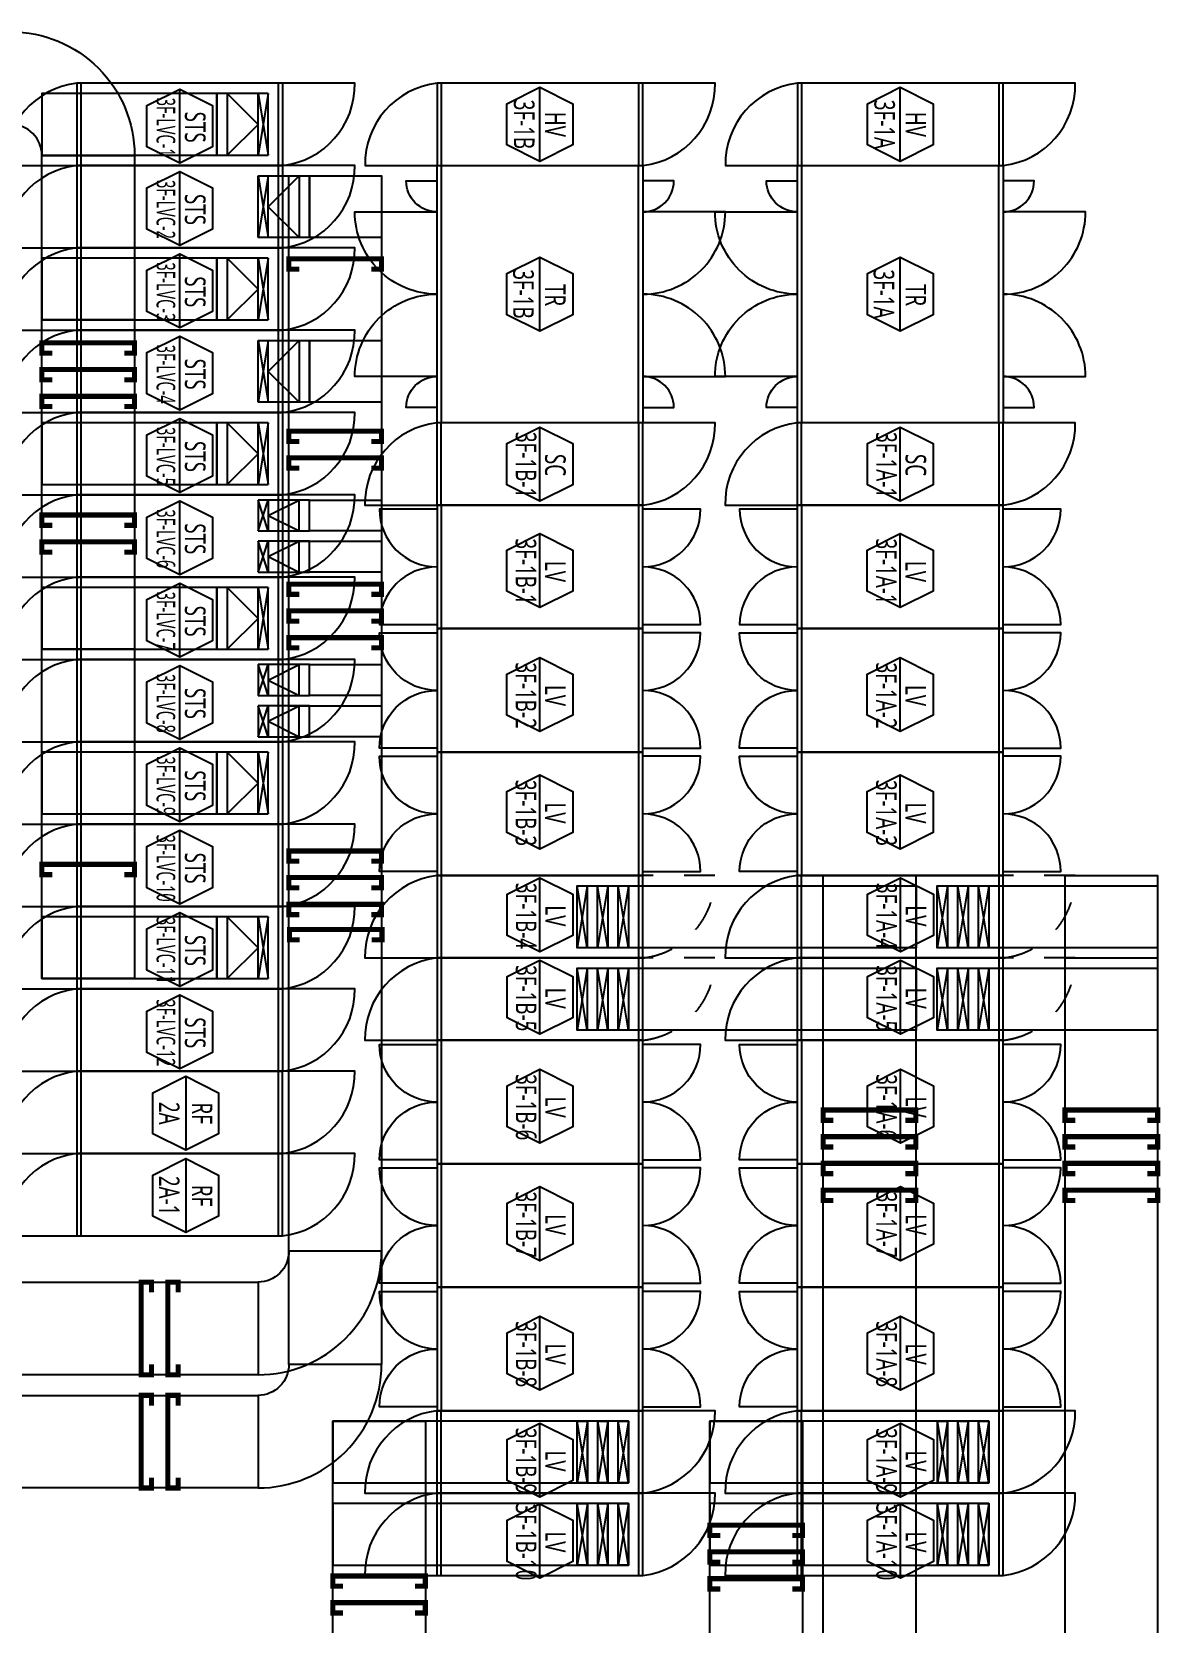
# Model space of a CAD drawing. Header units: millimetres. Extents: x -138191 to 245733, y -341087 to 835263.
# Drawn here: x 123016 to 133979, y 484241 to 499704 of the extents above; entities that cross this region are included whole.
import ezdxf
from ezdxf.enums import TextEntityAlignment as Align

# ---------------------------------------------------------------- set-up
doc = ezdxf.new("R2010")
doc.units = ezdxf.units.MM
doc.header["$LTSCALE"] = 300
doc.linetypes.add('D1', pattern=[3, 1, -1, 1])
for name, color, linetype in [('------00 Switch Gear', 3, 'Continuous'), ('------00 Switch Gear_Number', 1, 'Continuous'), ('-----26 Electrical Cable Tray_LV_STS1', 3, 'Continuous'), ('-----26 Electrical Cable Tray_LV_STS3', 151, 'Continuous'), ('-----26 Electrical Cable Tray_LV_STSPDU_A', 181, 'Continuous'), ('-----26 Electrical Cable Tray_LV_STSPDU_B', 41, 'Continuous'), ('-----26 Electrical Cable Tray_LV_UPS', 6, 'Continuous')]:
    doc.layers.add(name, color=color, linetype=linetype)
doc.styles.add('ELEC', font='malgun.ttf')

# ---------------------------------------------------------------- blocks, each defined once
blk = doc.blocks.new('A$495596483691')
at = {"color": 0}
for p, q in [((100, 600), (0, 600)), ((0, 600), (0, 0)), ((500, 600), (100, 600)), ((500, 0), (500, 600)), ((0, 0), (100, 0)), ((100, 0), (500, 0))]:
    blk.add_line(p, q, dxfattribs=at)
at = {"color": 8}
for p, q in [((400, 300), (100, 600)), ((100, 600), (100, 0)), ((400, 0), (400, 600)), ((400, 600), (500, 0)), ((500, 600), (400, 0)), ((400, 300), (100, 0))]:
    blk.add_line(p, q, dxfattribs=at)
blk = doc.blocks.new('A$550585017316')
at = {"color": 0}
for p, q in [((400, 300), (0, 300)), ((0, 300), (0, 0)), ((500, 300), (400, 300)), ((500, 0), (500, 300)), ((0, 0), (400, 0)), ((400, 0), (500, 0))]:
    blk.add_line(p, q, dxfattribs=at)
at = {"color": 8}
for p, q in [((100, 0), (0, 300)), ((0, 0), (100, 300)), ((100, 150), (400, 300)), ((100, 300), (100, 0)), ((400, 0), (400, 300)), ((100, 150), (400, 0))]:
    blk.add_line(p, q, dxfattribs=at)

msp = doc.modelspace()

# ---------------------------------------------------------------- linework, layer by layer
at = {"layer": '------00 Switch Gear'}
for p, q in [((123494, 498405, 0), (123494, 499205, 0)), ((125414, 498405, 0), (125414, 499205, 0)), ((126996, 498405), (126996, 499205)), ((128914, 498405), (128914, 499205)), ((130496, 498405), (130496, 499205)), ((132414, 498405), (132414, 499205)), ((123494, 497605, 0), (123494, 498405, 0)), ((125414, 497605, 0), (125414, 498405, 0)), ((126996, 495905), (126996, 498405)), ((128910, 495905), (128910, 498405)), ((130496, 495905), (130496, 498405)), ((132410, 495905), (132410, 498405)), ((123494, 496805, 0), (123494, 497605, 0)), ((125414, 496805, 0), (125414, 497605, 0)), ((123494, 496005, 0), (123494, 496805, 0)), ((125414, 496005, 0), (125414, 496805, 0)), ((123494, 495205, 0), (123494, 496005, 0)), ((125414, 495205, 0), (125414, 496005, 0)), ((126994, 495105), (126994, 495905)), ((128914, 495105), (128914, 495905)), ((130494, 495105), (130494, 495905)), ((132414, 495105), (132414, 495905)), ((123494, 494405, 0), (123494, 495205, 0)), ((125414, 494405, 0), (125414, 495205, 0)), ((126993, 495105), (126993, 493905)), ((128911, 495105), (128911, 493905)), ((130493, 495105), (130493, 493905)), ((132411, 495105), (132411, 493905)), ((123494, 493605, 0), (123494, 494405, 0)), ((125414, 493605, 0), (125414, 494405, 0)), ((126993, 493905), (126993, 492705)), ((128911, 493905), (128911, 492705)), ((130493, 493905), (130493, 492705)), ((132411, 493905), (132411, 492705)), ((123494, 492805, 0), (123494, 493605, 0)), ((125414, 492805, 0), (125414, 493605, 0)), ((123494, 492005, 0), (123494, 492805, 0)), ((125414, 492005, 0), (125414, 492805, 0)), ((126993, 492705), (126993, 491505)), ((128911, 492705), (128911, 491505)), ((130493, 492705), (130493, 491505)), ((132411, 492705), (132411, 491505)), ((123494, 491205, 0), (123494, 492005, 0)), ((125414, 491205, 0), (125414, 492005, 0)), ((126995, 490705), (126995, 491505)), ((128913, 490705), (128913, 491505)), ((130495, 490705), (130495, 491505)), ((132413, 490705), (132413, 491505)), ((123494, 490405, 0), (123494, 491205, 0)), ((125414, 490405, 0), (125414, 491205, 0)), ((126995, 489905), (126995, 490705)), ((128913, 489905), (128913, 490705)), ((130495, 489905), (130495, 490705)), ((132413, 489905), (132413, 490705)), ((123494, 489605, 0), (123494, 490405, 0)), ((125414, 489605, 0), (125414, 490405, 0)), ((126993, 489905), (126993, 488705)), ((128911, 489905), (128911, 488705)), ((130493, 489905), (130493, 488705)), ((132411, 489905), (132411, 488705)), ((123493, 489605, 0), (123493, 488805, 0)), ((125411, 489605, 0), (125411, 488805, 0)), ((123493, 488805, 0), (123493, 488005, 0)), ((125411, 488805, 0), (125411, 488005, 0)), ((126993, 488705), (126993, 487505)), ((128911, 488705), (128911, 487505)), ((130493, 488705), (130493, 487505)), ((132411, 488705), (132411, 487505)), ((126993, 487505), (126993, 486305)), ((128911, 487505), (128911, 486305)), ((130493, 487505), (130493, 486305)), ((132411, 487505), (132411, 486305)), ((126994, 485505), (126994, 486305)), ((128914, 485505), (128914, 486305)), ((130494, 485505), (130494, 486305)), ((132414, 485505), (132414, 486305)), ((126994, 484705), (126994, 485505)), ((128914, 484705), (128914, 485505)), ((130494, 484705), (130494, 485505)), ((132414, 484705), (132414, 485505))]:
    msp.add_line(p, q, dxfattribs=at)
at = {"layer": '------00 Switch Gear', "elevation": 0}
for points in [[(123452, 499205, 0.385743), (122752, 498405), (123452, 498405)], [(125454, 498405, 0.385743), (126154, 499205), (125454, 499205)], [(126954, 499205, 0.385743), (126254, 498405), (126954, 498405)], [(128954, 498405, 0.385743), (129654, 499205), (128954, 499205)], [(130454, 499205, 0.385743), (129754, 498405), (130454, 498405)], [(132454, 498405, 0.385743), (133154, 499205), (132454, 499205)], [(123452, 498405, 0.385743), (122752, 497605), (123452, 497605)], [(125454, 497605, 0.385743), (126154, 498405), (125454, 498405)], [(126954, 496055), (126654, 496055, -0.414214), (126954, 496355), (126154, 496355, -0.414214), (126954, 497155, -0.414214), (126154, 497955), (126954, 497955, -0.414214), (126654, 498255), (126954, 498255)], [(128954, 496055), (129254, 496055, 0.414214), (128954, 496355), (129754, 496355, 0.414214), (128954, 497155, 0.414214), (129754, 497955), (128954, 497955, 0.414214), (129254, 498255), (128954, 498255)], [(130454, 496055), (130154, 496055, -0.414214), (130454, 496355), (129654, 496355, -0.414214), (130454, 497155, -0.414214), (129654, 497955), (130454, 497955, -0.414214), (130154, 498255), (130454, 498255)], [(132454, 496055), (132754, 496055, 0.414214), (132454, 496355), (133254, 496355, 0.414214), (132454, 497155, 0.414214), (133254, 497955), (132454, 497955, 0.414214), (132754, 498255), (132454, 498255)], [(125454, 496805, 0.385743), (126154, 497605), (125454, 497605)], [(123452, 496805, 0.385743), (122752, 496005), (123452, 496005)], [(125454, 496005, 0.385743), (126154, 496805), (125454, 496805)], [(123452, 496005, 0.385743), (122752, 495205), (123452, 495205)], [(125454, 495205, 0.385743), (126154, 496005), (125454, 496005)], [(126952, 495905, 0.385743), (126252, 495105), (126952, 495105)], [(128954, 495105, 0.385743), (129654, 495905), (128954, 495905)], [(130452, 495905, 0.385743), (129752, 495105), (130452, 495105)], [(132454, 495105, 0.385743), (133154, 495905), (132454, 495905)], [(123452, 495205, 0.385743), (122752, 494405), (123452, 494405)], [(125454, 494405, 0.385743), (126154, 495205), (125454, 495205)], [(126953, 495065), (126393, 495065), (126393, 495065, 0.414214), (126953, 494505, 0.414214), (126393, 493945), (126953, 493945)], [(128953, 493945), (129513, 493945, 0.414214), (128953, 494505, 0.414214), (129513, 495065), (128953, 495065)], [(130453, 495065), (129893, 495065), (129893, 495065, 0.414214), (130453, 494505, 0.414214), (129893, 493945), (130453, 493945)], [(132453, 493945), (133013, 493945, 0.414214), (132453, 494505, 0.414214), (133013, 495065), (132453, 495065)], [(123452, 494405, 0.385743), (122752, 493605), (123452, 493605)], [(125454, 493605, 0.385743), (126154, 494405), (125454, 494405)], [(126953, 492745), (126393, 492745, -0.414214), (126953, 493305, -0.414214), (126393, 493865), (126393, 493865), (126953, 493865)], [(128953, 492745), (129513, 492745, 0.414214), (128953, 493305, 0.414214), (129513, 493865), (128953, 493865)], [(130453, 492745), (129893, 492745, -0.414214), (130453, 493305, -0.414214), (129893, 493865), (129893, 493865), (130453, 493865)], [(132453, 492745), (133013, 492745, 0.414214), (132453, 493305, 0.414214), (133013, 493865), (132453, 493865)], [(123452, 493605, 0.385743), (122752, 492805), (123452, 492805)], [(125454, 492805, 0.385743), (126154, 493605), (125454, 493605)], [(123452, 492805, 0.385743), (122752, 492005), (123452, 492005)], [(125454, 492005, 0.385743), (126154, 492805), (125454, 492805)], [(126953, 491545), (126393, 491545, -0.414214), (126953, 492105, -0.414214), (126393, 492665), (126393, 492665), (126953, 492665)], [(128953, 491545), (129513, 491545, 0.414214), (128953, 492105, 0.414214), (129513, 492665), (128953, 492665)], [(130453, 491545), (129893, 491545, -0.414214), (130453, 492105, -0.414214), (129893, 492665), (129893, 492665), (130453, 492665)], [(132453, 491545), (133013, 491545, 0.414214), (132453, 492105, 0.414214), (133013, 492665), (132453, 492665)], [(123452, 492005, 0.385743), (122752, 491205), (123452, 491205)], [(125454, 491205, 0.385743), (126154, 492005), (125454, 492005)], [(126953, 491505, 0.385743), (126253, 490705), (126953, 490705)], [(130453, 491505, 0.385743), (129753, 490705), (130453, 490705)], [(123452, 491205, 0.385743), (122752, 490405), (123452, 490405)], [(125454, 490405, 0.385743), (126154, 491205), (125454, 491205)], [(126953, 490705, 0.385743), (126253, 489905), (126953, 489905)], [(130453, 490705, 0.385743), (129753, 489905), (130453, 489905)], [(123452, 490405, 0.385743), (122752, 489605), (123452, 489605)], [(125454, 489605, 0.385743), (126154, 490405), (125454, 490405)], [(126953, 488745), (126393, 488745, -0.414214), (126953, 489305, -0.414214), (126393, 489865), (126393, 489865), (126953, 489865)], [(128953, 488745), (129513, 488745, 0.414214), (128953, 489305, 0.414214), (129513, 489865), (128953, 489865)], [(130453, 488745), (129893, 488745, -0.414214), (130453, 489305, -0.414214), (129893, 489865), (129893, 489865), (130453, 489865)], [(132453, 488745), (133013, 488745, 0.414214), (132453, 489305, 0.414214), (133013, 489865), (132453, 489865)], [(123453, 489605, 0.385743), (122753, 488805), (123453, 488805)], [(125453, 488805, 0.385743), (126153, 489605), (125453, 489605)], [(123453, 488805, 0.385743), (122753, 488005), (123453, 488005)], [(125453, 488005, 0.385743), (126153, 488805), (125453, 488805)], [(126953, 487545), (126393, 487545, -0.414214), (126953, 488105, -0.414214), (126393, 488665), (126393, 488665), (126953, 488665)], [(128953, 487545), (129513, 487545, 0.414214), (128953, 488105, 0.414214), (129513, 488665), (128953, 488665)], [(130453, 487545), (129893, 487545, -0.414214), (130453, 488105, -0.414214), (129893, 488665), (129893, 488665), (130453, 488665)], [(132453, 487545), (133013, 487545, 0.414214), (132453, 488105, 0.414214), (133013, 488665), (132453, 488665)], [(126953, 486345), (126393, 486345, -0.414214), (126953, 486905, -0.414214), (126393, 487465), (126393, 487465), (126953, 487465)], [(128953, 486345), (129513, 486345, 0.414214), (128953, 486905, 0.414214), (129513, 487465), (128953, 487465)], [(130453, 486345), (129893, 486345, -0.414214), (130453, 486905, -0.414214), (129893, 487465), (129893, 487465), (130453, 487465)], [(132453, 486345), (133013, 486345, 0.414214), (132453, 486905, 0.414214), (133013, 487465), (132453, 487465)], [(126952, 486305, 0.385743), (126252, 485505), (126952, 485505)], [(128954, 485505, 0.385743), (129654, 486305), (128954, 486305)], [(130452, 486305, 0.385743), (129752, 485505), (130452, 485505)], [(132454, 485505, 0.385743), (133154, 486305), (132454, 486305)], [(126952, 485505, 0.385743), (126252, 484705), (126952, 484705)], [(128954, 484705, 0.385743), (129654, 485505), (128954, 485505)], [(130452, 485505, 0.385743), (129752, 484705), (130452, 484705)], [(132454, 484705, 0.385743), (133154, 485505), (132454, 485505)]]:
    msp.add_lwpolyline(points, format="xyb", dxfattribs=at)
for points in [[(125454, 498405), (125454, 499205), (123452, 499205), (123452, 498405)], [(128954, 498405), (128954, 499205), (126954, 499205), (126954, 498405)], [(125454, 497605), (125454, 498405), (123452, 498405), (123452, 497605)], [(126954, 495905), (126954, 498405), (128954, 498405), (128954, 495905)], [(125454, 496805), (125454, 497605), (123452, 497605), (123452, 496805)], [(125454, 496005), (125454, 496805), (123452, 496805), (123452, 496005)], [(125454, 495205), (125454, 496005), (123452, 496005), (123452, 495205)], [(128954, 495105), (128954, 495905), (126952, 495905), (126952, 495105)], [(125454, 494405), (125454, 495205), (123452, 495205), (123452, 494405)], [(126953, 495105), (126953, 493905), (128953, 493905), (128953, 495105)], [(125454, 493605), (125454, 494405), (123452, 494405), (123452, 493605)], [(126953, 493905), (126953, 492705), (128953, 492705), (128953, 493905)], [(125454, 492805), (125454, 493605), (123452, 493605), (123452, 492805)], [(125454, 492005), (125454, 492805), (123452, 492805), (123452, 492005)], [(126953, 492705), (126953, 491505), (128953, 491505), (128953, 492705)], [(125454, 491205), (125454, 492005), (123452, 492005), (123452, 491205)], [(128953, 490705), (128953, 491505), (126953, 491505), (126953, 490705)], [(125454, 490405), (125454, 491205), (123452, 491205), (123452, 490405)], [(128953, 489905), (128953, 490705), (126953, 490705), (126953, 489905)], [(125454, 489605), (125454, 490405), (123452, 490405), (123452, 489605)], [(126953, 489905), (126953, 488705), (128953, 488705), (128953, 489905)], [(123453, 489605), (123453, 488805), (125453, 488805), (125453, 489605)], [(123453, 488805), (123453, 488005), (125453, 488005), (125453, 488805)], [(126953, 488705), (126953, 487505), (128953, 487505), (128953, 488705)], [(126953, 487505), (126953, 486305), (128953, 486305), (128953, 487505)], [(128954, 485505), (128954, 486305), (126952, 486305), (126952, 485505)], [(128954, 484705), (128954, 485505), (126952, 485505), (126952, 484705)]]:
    msp.add_lwpolyline(points, close=True, dxfattribs=at)
at = {"layer": '------00 Switch Gear'}
for points in [[(132454, 498405), (132454, 499205), (130454, 499205), (130454, 498405)], [(130454, 495905), (130454, 498405), (132454, 498405), (132454, 495905)], [(132454, 495105), (132454, 495905), (130452, 495905), (130452, 495105)], [(130453, 495105), (130453, 493905), (132453, 493905), (132453, 495105)], [(130453, 493905), (130453, 492705), (132453, 492705), (132453, 493905)], [(130453, 492705), (130453, 491505), (132453, 491505), (132453, 492705)], [(132453, 490705), (132453, 491505), (130453, 491505), (130453, 490705)], [(132453, 489905), (132453, 490705), (130453, 490705), (130453, 489905)], [(130453, 489905), (130453, 488705), (132453, 488705), (132453, 489905)], [(130453, 488705), (130453, 487505), (132453, 487505), (132453, 488705)], [(130453, 487505), (130453, 486305), (132453, 486305), (132453, 487505)], [(132454, 485505), (132454, 486305), (130452, 486305), (130452, 485505)], [(132454, 484705), (132454, 485505), (130452, 485505), (130452, 484705)]]:
    msp.add_lwpolyline(points, close=True, dxfattribs=at)
at = {"layer": '------00 Switch Gear', "elevation": 0}
msp.add_lwpolyline([(122752, 496805), (123452, 496805)], dxfattribs=at)
at = {"layer": '------00 Switch Gear', "linetype": 'D1', "elevation": 0}
for points in [[(128953, 490705, 0.385743), (129653, 491505), (128953, 491505)], [(132453, 490705, 0.385743), (133153, 491505), (132453, 491505)], [(128953, 489905, 0.385743), (129653, 490705), (128953, 490705)], [(132453, 489905, 0.385743), (133153, 490705), (132453, 490705)]]:
    msp.add_lwpolyline(points, format="xyb", dxfattribs=at)
at = {"layer": '------00 Switch Gear'}
msp.add_arc((123543, 496819, 0), 791, 96.6265, 181.0016, dxfattribs=at)
at = {"layer": '------00 Switch Gear_Number', "elevation": 0}
for points in [[(124453, 498427), (124453, 499147), (124773, 498987), (124773, 498586), (124453, 498427), (124133, 498586), (124133, 498987), (124453, 499147)], [(127952, 498445), (127952, 499165), (128272, 499005), (128272, 498605), (127952, 498445), (127632, 498605), (127632, 499005), (127952, 499165)], [(131454, 498445), (131454, 499165), (131774, 499005), (131774, 498605), (131454, 498445), (131134, 498605), (131134, 499005), (131454, 499165)], [(124453, 497627), (124453, 498347), (124773, 498187), (124773, 497786), (124453, 497627), (124133, 497786), (124133, 498187), (124453, 498347)], [(124453, 496827), (124453, 497547), (124773, 497387), (124773, 496986), (124453, 496827), (124133, 496986), (124133, 497387), (124453, 497547)], [(127952, 496795), (127952, 497515), (128272, 497355), (128272, 496955), (127952, 496795), (127632, 496955), (127632, 497355), (127952, 497515)], [(131454, 496795), (131454, 497515), (131774, 497355), (131774, 496955), (131454, 496795), (131134, 496955), (131134, 497355), (131454, 497515)], [(124453, 496027), (124453, 496747), (124773, 496587), (124773, 496186), (124453, 496027), (124133, 496186), (124133, 496587), (124453, 496747)], [(124453, 495227), (124453, 495947), (124773, 495787), (124773, 495386), (124453, 495227), (124133, 495386), (124133, 495787), (124453, 495947)], [(127952, 495144), (127952, 495864), (128272, 495704), (128272, 495304), (127952, 495144), (127632, 495304), (127632, 495704), (127952, 495864)], [(131454, 495144), (131454, 495864), (131774, 495704), (131774, 495304), (131454, 495144), (131134, 495304), (131134, 495704), (131454, 495864)], [(124453, 494427), (124453, 495147), (124773, 494987), (124773, 494586), (124453, 494427), (124133, 494586), (124133, 494987), (124453, 495147)], [(127951, 494109), (127951, 494829), (128271, 494669), (128271, 494268), (127951, 494109), (127631, 494268), (127631, 494669), (127951, 494829)], [(131453, 494109), (131453, 494829), (131773, 494669), (131773, 494268), (131453, 494109), (131133, 494268), (131133, 494669), (131453, 494829)], [(124453, 493627), (124453, 494347), (124773, 494187), (124773, 493786), (124453, 493627), (124133, 493786), (124133, 494187), (124453, 494347)], [(127951, 492904), (127951, 493624), (128271, 493464), (128271, 493064), (127951, 492904), (127631, 493064), (127631, 493464), (127951, 493624)], [(131453, 492904), (131453, 493624), (131773, 493464), (131773, 493064), (131453, 492904), (131133, 493064), (131133, 493464), (131453, 493624)], [(124453, 492827), (124453, 493547), (124773, 493387), (124773, 492986), (124453, 492827), (124133, 492986), (124133, 493387), (124453, 493547)], [(124453, 492027), (124453, 492747), (124773, 492587), (124773, 492186), (124453, 492027), (124133, 492186), (124133, 492587), (124453, 492747)], [(127951, 491763), (127951, 492483), (128271, 492324), (128271, 491923), (127951, 491763), (127631, 491923), (127631, 492324), (127951, 492483)], [(131453, 491763), (131453, 492483), (131773, 492324), (131773, 491923), (131453, 491763), (131133, 491923), (131133, 492324), (131453, 492483)], [(124453, 491227), (124453, 491947), (124773, 491787), (124773, 491386), (124453, 491227), (124133, 491386), (124133, 491787), (124453, 491947)], [(127953, 490763), (127953, 491483), (128273, 491324), (128273, 490923), (127953, 490763), (127633, 490923), (127633, 491324), (127953, 491483)], [(131455, 490763), (131455, 491483), (131775, 491324), (131775, 490923), (131455, 490763), (131135, 490923), (131135, 491324), (131455, 491483)], [(124453, 490427), (124453, 491147), (124773, 490987), (124773, 490586), (124453, 490427), (124133, 490586), (124133, 490987), (124453, 491147)], [(127953, 489963), (127953, 490683), (128273, 490524), (128273, 490123), (127953, 489963), (127633, 490123), (127633, 490524), (127953, 490683)], [(131455, 489963), (131455, 490683), (131775, 490524), (131775, 490123), (131455, 489963), (131135, 490123), (131135, 490524), (131455, 490683)], [(124453, 489627), (124453, 490347), (124773, 490187), (124773, 489786), (124453, 489627), (124133, 489786), (124133, 490187), (124453, 490347)], [(127953, 488904), (127953, 489624), (128273, 489464), (128273, 489064), (127953, 488904), (127633, 489064), (127633, 489464), (127953, 489624)], [(131455, 488904), (131455, 489624), (131775, 489464), (131775, 489064), (131455, 488904), (131135, 489064), (131135, 489464), (131455, 489624)], [(127953, 487763), (127953, 488483), (128273, 488324), (128273, 487923), (127953, 487763), (127633, 487923), (127633, 488324), (127953, 488483)], [(131455, 487763), (131455, 488483), (131775, 488324), (131775, 487923), (131455, 487763), (131135, 487923), (131135, 488324), (131455, 488483)], [(127953, 486504), (127953, 487224), (128273, 487064), (128273, 486664), (127953, 486504), (127633, 486664), (127633, 487064), (127953, 487224)], [(131455, 486504), (131455, 487224), (131775, 487064), (131775, 486664), (131455, 486504), (131135, 486664), (131135, 487064), (131455, 487224)], [(127953, 485466), (127953, 486186), (128273, 486027), (128273, 485626), (127953, 485466), (127633, 485626), (127633, 486027), (127953, 486186)], [(131455, 485466), (131455, 486186), (131775, 486027), (131775, 485626), (131455, 485466), (131135, 485626), (131135, 486027), (131455, 486186)], [(127953, 484680), (127953, 485400), (128273, 485241), (128273, 484840), (127953, 484680), (127633, 484840), (127633, 485241), (127953, 485400)], [(131455, 484680), (131455, 485400), (131775, 485241), (131775, 484840), (131455, 484680), (131135, 484840), (131135, 485241), (131455, 485400)]]:
    msp.add_lwpolyline(points, dxfattribs=at)
at = {"layer": '------00 Switch Gear_Number', "color": 1, "elevation": 0}
for points in [[(124511, 489556), (124511, 488836), (124191, 488996), (124191, 489396), (124511, 489556), (124831, 489396), (124831, 488996), (124511, 488836)], [(124511, 488756), (124511, 488036), (124191, 488196), (124191, 488596), (124511, 488756), (124831, 488596), (124831, 488196), (124511, 488036)]]:
    msp.add_lwpolyline(points, dxfattribs=at)
at = {"layer": '-----26 Electrical Cable Tray_LV_STS1', "elevation": 0}
for points in [[(128814, 485605), (128814, 486205), (125940, 486205), (125940, 485605)], [(126840, 483955), (125940, 483955), (125940, 486205), (126840, 486205)], [(128614, 485605), (128614, 486205), (125940, 486205), (125940, 485605)], [(126840, 483955), (125940, 483955), (125940, 486205), (126840, 486205)], [(128414, 485605), (128414, 486205), (125940, 486205), (125940, 485605)], [(126840, 483955), (125940, 483955), (125940, 486205), (126840, 486205)], [(128314, 485605), (128314, 486205), (128414, 486205), (128414, 485605)], [(128514, 485605), (128514, 486205), (128614, 486205), (128614, 485605)], [(128714, 485605), (128714, 486205), (128814, 486205), (128814, 485605)], [(132314, 485605), (132314, 486205), (129604, 486205), (129604, 485605)], [(129604, 486205), (130504, 486205), (130504, 482005), (129604, 482005)], [(132114, 485605), (132114, 486205), (129604, 486205), (129604, 485605)], [(131914, 485605), (131914, 486205), (129604, 486205), (129604, 485605)], [(129604, 486205), (130504, 486205), (130504, 482005), (129604, 482005)], [(129604, 486205), (130504, 486205), (130504, 482005), (129604, 482005)], [(131814, 485605), (131814, 486205), (131914, 486205), (131914, 485605)], [(132014, 485605), (132014, 486205), (132114, 486205), (132114, 485605)], [(132214, 485605), (132214, 486205), (132314, 486205), (132314, 485605)], [(128814, 484805), (128814, 485405), (125940, 485405), (125940, 484805)], [(128614, 484805), (128614, 485405), (125940, 485405), (125940, 484805)], [(128414, 484805), (128414, 485405), (125940, 485405), (125940, 484805)], [(128314, 484805), (128314, 485405), (128414, 485405), (128414, 484805)], [(128514, 484805), (128514, 485405), (128614, 485405), (128614, 484805)], [(128714, 484805), (128714, 485405), (128814, 485405), (128814, 484805)], [(132314, 484805), (132314, 485405), (129604, 485405), (129604, 484805)], [(132114, 484805), (132114, 485405), (129604, 485405), (129604, 484805)], [(131914, 484805), (131914, 485405), (129604, 485405), (129604, 484805)], [(131814, 484805), (131814, 485405), (131914, 485405), (131914, 484805)], [(132014, 484805), (132014, 485405), (132114, 485405), (132114, 484805)], [(132214, 484805), (132214, 485405), (132314, 485405), (132314, 484805)]]:
    msp.add_lwpolyline(points, close=True, dxfattribs=at)
for points in [[(128414, 485605), (128314, 486205)], [(128414, 486205), (128314, 485605)], [(128614, 485605), (128514, 486205)], [(128614, 486205), (128514, 485605)], [(128814, 485605), (128714, 486205)], [(128814, 486205), (128714, 485605)], [(131914, 485605), (131814, 486205)], [(131914, 486205), (131814, 485605)], [(132114, 485605), (132014, 486205)], [(132114, 486205), (132014, 485605)], [(132314, 485605), (132214, 486205)], [(132314, 486205), (132214, 485605)], [(128414, 484805), (128314, 485405)], [(128414, 485405), (128314, 484805)], [(128614, 484805), (128514, 485405)], [(128614, 485405), (128514, 484805)], [(128814, 484805), (128714, 485405)], [(128814, 485405), (128714, 484805)], [(131914, 484805), (131814, 485405)], [(131914, 485405), (131814, 484805)], [(132114, 484805), (132014, 485405)], [(132114, 485405), (132014, 484805)], [(132314, 484805), (132214, 485405)], [(132314, 485405), (132214, 484805)]]:
    msp.add_lwpolyline(points, dxfattribs=at)
at = {"layer": '-----26 Electrical Cable Tray_LV_STS1', "ltscale": 7.5, "const_width": 50, "elevation": 0}
for points in [[(130404, 485093), (130504, 485093), (130504, 485193), (129604, 485193), (129604, 485093), (129704, 485093)], [(130404, 484834), (130504, 484834), (130504, 484934), (129604, 484934), (129604, 484834), (129704, 484834)], [(126740, 484600), (126840, 484600), (126840, 484700), (125940, 484700), (125940, 484600), (126040, 484600)], [(130404, 484574), (130504, 484574), (130504, 484674), (129604, 484674), (129604, 484574), (129704, 484574)], [(126740, 484340), (126840, 484340), (126840, 484440), (125940, 484440), (125940, 484340), (126040, 484340)]]:
    msp.add_lwpolyline(points, dxfattribs=at)
at = {"layer": '-----26 Electrical Cable Tray_LV_STS3', "elevation": 0}
msp.add_lwpolyline([(123114, 498504), (123114, 498504, 0.414214), (122814, 498804), (122814, 498804), (122814, 499704, -0.414214), (124014, 498504)], format="xyb", close=True, dxfattribs=at)
msp.add_lwpolyline([(123114, 498504), (123114, 498504, 0.414214), (122814, 498804), (122814, 498804), (122814, 499704, -0.414214), (124014, 498504)], format="xyb", close=True, dxfattribs=at)
msp.add_lwpolyline([(123114, 498504), (123114, 498504, 0.414214), (122814, 498804), (122814, 498804), (122814, 499704, -0.414214), (124014, 498504)], format="xyb", close=True, dxfattribs=at)
for points in [[(124814, 499105), (123114, 499105), (123114, 498505), (124814, 498505)], [(124014, 496905), (123114, 496905), (123114, 498505), (124014, 498505)], [(124014, 493705), (123114, 493705), (123114, 498504), (124014, 498504)], [(124014, 490505), (123114, 490505), (123114, 498504), (124014, 498504)], [(124814, 497505), (123114, 497505), (123114, 496905), (124814, 496905)], [(124814, 495905), (123114, 495905), (123114, 495305), (124814, 495305)], [(124814, 494305), (123114, 494305), (123114, 493705), (124814, 493705)], [(124814, 492705), (123114, 492705), (123114, 492105), (124814, 492105)], [(124814, 491105), (123114, 491105), (123114, 490505), (124814, 490505)]]:
    msp.add_lwpolyline(points, close=True, dxfattribs=at)
at = {"layer": '-----26 Electrical Cable Tray_LV_STS3', "ltscale": 7.5, "const_width": 50, "elevation": 0}
for points in [[(123914, 496582), (124014, 496582), (124014, 496682), (123114, 496682), (123114, 496582), (123214, 496582)], [(123914, 496323), (124014, 496323), (124014, 496423), (123114, 496423), (123114, 496323), (123214, 496323)], [(123914, 496063), (124014, 496063), (124014, 496163), (123114, 496163), (123114, 496063), (123214, 496063)], [(123914, 494909), (124014, 494909), (124014, 495009), (123114, 495009), (123114, 494909), (123214, 494909)], [(123914, 494649), (124014, 494649), (124014, 494749), (123114, 494749), (123114, 494649), (123214, 494649)], [(123914, 491515), (124014, 491515), (124014, 491615), (123114, 491615), (123114, 491515), (123214, 491515)]]:
    msp.add_lwpolyline(points, dxfattribs=at)
at = {"layer": '-----26 Electrical Cable Tray_LV_STSPDU_A', "elevation": 0}
for points in [[(126414, 487855), (125514, 487855), (125514, 498305), (126414, 498305)], [(126414, 497705), (125714, 497705), (125714, 498305), (126414, 498305)], [(126414, 494855), (125714, 494855), (125714, 495155), (126414, 495155)], [(126414, 487855), (125514, 487855), (125514, 494755), (126414, 494755)], [(126414, 494455), (125714, 494455), (125714, 494755), (126414, 494755)]]:
    msp.add_lwpolyline(points, close=True, dxfattribs=at)
at = {"layer": '-----26 Electrical Cable Tray_LV_STSPDU_A', "ltscale": 7.5, "const_width": 50, "elevation": 0}
for points in [[(126314, 497398), (126414, 497398), (126414, 497498), (125514, 497498), (125514, 497398), (125614, 497398)], [(126314, 495724), (126414, 495724), (126414, 495824), (125514, 495824), (125514, 495724), (125614, 495724)], [(126314, 494238), (126414, 494238), (126414, 494338), (125514, 494338), (125514, 494238), (125614, 494238)], [(126314, 493978), (126414, 493978), (126414, 494078), (125514, 494078), (125514, 493978), (125614, 493978)], [(126314, 491645), (126414, 491645), (126414, 491745), (125514, 491745), (125514, 491645), (125614, 491645)], [(126314, 491386), (126414, 491386), (126414, 491486), (125514, 491486), (125514, 491386), (125614, 491386)], [(124179, 487455), (124179, 487555), (124079, 487555), (124079, 486655), (124179, 486655), (124179, 486755)], [(124438, 487455), (124438, 487555), (124338, 487555), (124338, 486655), (124438, 486655), (124438, 486755)]]:
    msp.add_lwpolyline(points, dxfattribs=at)
at = {"layer": '-----26 Electrical Cable Tray_LV_STSPDU_A', "elevation": 0}
msp.add_lwpolyline([(125514, 487855), (125514, 487855, -0.414214), (125214, 487555), (125214, 487555), (125214, 486655, 0.414214), (126414, 487855)], format="xyb", close=True, dxfattribs=at)
msp.add_lwpolyline([(125514, 487855), (125514, 487855, -0.414214), (125214, 487555), (125214, 487555), (125214, 486655, 0.414214), (126414, 487855)], format="xyb", close=True, dxfattribs=at)
at = {"layer": '-----26 Electrical Cable Tray_LV_STSPDU_A'}
msp.add_lwpolyline([(125214, 487555), (125214, 486655), (101554, 486655), (101554, 487555)], close=True, dxfattribs=at)
msp.add_lwpolyline([(125214, 487555), (125214, 486655), (101554, 486655), (101554, 487555)], close=True, dxfattribs=at)
at = {"layer": '-----26 Electrical Cable Tray_LV_STSPDU_B', "elevation": 0}
for points in [[(126414, 486755), (125514, 486755), (125514, 496705), (126414, 496705)], [(126414, 496105), (125714, 496105), (125714, 496705), (126414, 496705)], [(126414, 493255), (125714, 493255), (125714, 493555), (126414, 493555)], [(126414, 486755), (125514, 486755), (125514, 493155), (126414, 493155)], [(126414, 492855), (125714, 492855), (125714, 493155), (126414, 493155)]]:
    msp.add_lwpolyline(points, close=True, dxfattribs=at)
at = {"layer": '-----26 Electrical Cable Tray_LV_STSPDU_B', "ltscale": 7.5, "const_width": 50, "elevation": 0}
for points in [[(126314, 495464), (126414, 495464), (126414, 495564), (125514, 495564), (125514, 495464), (125614, 495464)], [(126314, 493718), (126414, 493718), (126414, 493818), (125514, 493818), (125514, 493718), (125614, 493718)], [(126314, 491126), (126414, 491126), (126414, 491226), (125514, 491226), (125514, 491126), (125614, 491126)], [(126319, 490882), (126419, 490882), (126419, 490982), (125519, 490982), (125519, 490882), (125619, 490882)], [(124179, 486355), (124179, 486455), (124079, 486455), (124079, 485555), (124179, 485555), (124179, 485655)], [(124438, 486355), (124438, 486455), (124338, 486455), (124338, 485555), (124438, 485555), (124438, 485655)]]:
    msp.add_lwpolyline(points, dxfattribs=at)
at = {"layer": '-----26 Electrical Cable Tray_LV_STSPDU_B'}
msp.add_lwpolyline([(125514, 486755), (125514, 486755, -0.414214), (125214, 486455), (125214, 486455), (125214, 485555, 0.414214), (126414, 486755)], format="xyb", close=True, dxfattribs=at)
msp.add_lwpolyline([(125514, 486755), (125514, 486755, -0.414214), (125214, 486455), (125214, 486455), (125214, 485555, 0.414214), (126414, 486755)], format="xyb", close=True, dxfattribs=at)
msp.add_lwpolyline([(125214, 486455), (125214, 485555), (100454, 485555), (100454, 486455)], close=True, dxfattribs=at)
msp.add_lwpolyline([(125214, 486455), (125214, 485555), (100454, 485555), (100454, 486455)], close=True, dxfattribs=at)
at = {"layer": '-----26 Electrical Cable Tray_LV_UPS', "elevation": 0}
for points in [[(130704, 491505), (131604, 491505), (131604, 473623), (130704, 473623)], [(133054, 491505), (133954, 491505), (133954, 473623), (133054, 473623)], [(133054, 491505), (133954, 491505), (133954, 473623), (133054, 473623)], [(128313, 490805), (128313, 491405), (128413, 491405), (128413, 490805)], [(128313, 491405), (131608, 491405), (131608, 490805), (128313, 490805)], [(128513, 490805), (128513, 491405), (128613, 491405), (128613, 490805)], [(128713, 490805), (128713, 491405), (128813, 491405), (128813, 490805)], [(131813, 490805), (131813, 491405), (131913, 491405), (131913, 490805)], [(131813, 491405), (133954, 491405), (133954, 490805), (131813, 490805)], [(132013, 490805), (132013, 491405), (132113, 491405), (132113, 490805)], [(132213, 490805), (132213, 491405), (132313, 491405), (132313, 490805)], [(130704, 490705), (131604, 490705), (131604, 473623), (130704, 473623)], [(133054, 490705), (133954, 490705), (133954, 473623), (133054, 473623)], [(133054, 490705), (133954, 490705), (133954, 473623), (133054, 473623)], [(128313, 490005), (128313, 490605), (128413, 490605), (128413, 490005)], [(128313, 490605), (131608, 490605), (131608, 490005), (128313, 490005)], [(128513, 490005), (128513, 490605), (128613, 490605), (128613, 490005)], [(128713, 490005), (128713, 490605), (128813, 490605), (128813, 490005)], [(131813, 490005), (131813, 490605), (131913, 490605), (131913, 490005)], [(131813, 490605), (133954, 490605), (133954, 490005), (131813, 490005)], [(132013, 490005), (132013, 490605), (132113, 490605), (132113, 490005)], [(132213, 490005), (132213, 490605), (132313, 490605), (132313, 490005)]]:
    msp.add_lwpolyline(points, close=True, dxfattribs=at)
for points in [[(128413, 490805), (128313, 491405)], [(128413, 491405), (128313, 490805)], [(128613, 490805), (128513, 491405)], [(128613, 491405), (128513, 490805)], [(128813, 490805), (128713, 491405)], [(128813, 491405), (128713, 490805)], [(131913, 490805), (131813, 491405)], [(131913, 491405), (131813, 490805)], [(132113, 490805), (132013, 491405)], [(132113, 491405), (132013, 490805)], [(132313, 490805), (132213, 491405)], [(132313, 491405), (132213, 490805)], [(128413, 490005), (128313, 490605)], [(128413, 490605), (128313, 490005)], [(128613, 490005), (128513, 490605)], [(128613, 490605), (128513, 490005)], [(128813, 490005), (128713, 490605)], [(128813, 490605), (128713, 490005)], [(131913, 490005), (131813, 490605)], [(131913, 490605), (131813, 490005)], [(132113, 490005), (132013, 490605)], [(132113, 490605), (132013, 490005)], [(132313, 490005), (132213, 490605)], [(132313, 490605), (132213, 490005)]]:
    msp.add_lwpolyline(points, dxfattribs=at)
at = {"layer": '-----26 Electrical Cable Tray_LV_UPS', "ltscale": 7.5, "const_width": 50, "elevation": 0}
for points in [[(131504, 489128), (131604, 489128), (131604, 489228), (130704, 489228), (130704, 489128), (130804, 489128)], [(133854, 489128), (133954, 489128), (133954, 489228), (133054, 489228), (133054, 489128), (133154, 489128)], [(131504, 488868), (131604, 488868), (131604, 488968), (130704, 488968), (130704, 488868), (130804, 488868)], [(133854, 488868), (133954, 488868), (133954, 488968), (133054, 488968), (133054, 488868), (133154, 488868)], [(131504, 488609), (131604, 488609), (131604, 488709), (130704, 488709), (130704, 488609), (130804, 488609)], [(133854, 488609), (133954, 488609), (133954, 488709), (133054, 488709), (133054, 488609), (133154, 488609)], [(131504, 488349), (131604, 488349), (131604, 488449), (130704, 488449), (130704, 488349), (130804, 488349)], [(133854, 488349), (133954, 488349), (133954, 488449), (133054, 488449), (133054, 488349), (133154, 488349)]]:
    msp.add_lwpolyline(points, dxfattribs=at)

# ---------------------------------------------------------------- block references
at = {"layer": '-----26 Electrical Cable Tray_LV_STS3'}
for p in [(124814, 498505, 0), (124814, 496905, 0), (124814, 495305, 0), (124814, 493705, 0), (124814, 492105, 0), (124814, 490505, 0)]:
    msp.add_blockref('A$495596483691', p, dxfattribs=at)
at = {"layer": '-----26 Electrical Cable Tray_LV_STSPDU_A', "xscale": -1}
msp.add_blockref('A$495596483691', (125714, 497705, 0), dxfattribs=at)
at = {"layer": '-----26 Electrical Cable Tray_LV_STSPDU_A'}
for p in [(125214, 494855, 0), (125214, 494455, 0)]:
    msp.add_blockref('A$550585017316', p, dxfattribs=at)
at = {"layer": '-----26 Electrical Cable Tray_LV_STSPDU_B', "xscale": -1}
msp.add_blockref('A$495596483691', (125714, 496105, 0), dxfattribs=at)
at = {"layer": '-----26 Electrical Cable Tray_LV_STSPDU_B'}
for p in [(125214, 493255, 0), (125214, 492855, 0)]:
    msp.add_blockref('A$550585017316', p, dxfattribs=at)

# ---------------------------------------------------------------- texts
at = {"layer": '------00 Switch Gear_Number', "color": 0, "style": 'ELEC'}
for s, height, width, p in [('3F-LVC-1', 180, 0.6, (124319, 498778, 0)), ('3F-1B', 200, 0.7, (127800, 498805)), ('3F-1A', 200, 0.7, (131302, 498805)), ('STS', 200, 0.7, (124604, 498778, 0)), ('HV', 200, 0.7, (128103, 498805)), ('HV', 200, 0.7, (131605, 498805)), ('3F-LVC-2', 180, 0.6, (124319, 497978, 0)), ('STS', 200, 0.7, (124604, 497978, 0)), ('3F-LVC-3', 180, 0.6, (124319, 497178, 0)), ('STS', 200, 0.7, (124604, 497178, 0)), ('3F-1B', 200, 0.7, (127793, 497157)), ('3F-1A', 200, 0.7, (131295, 497157)), ('TR', 200, 0.7, (128103, 497146)), ('TR', 200, 0.7, (131605, 497146)), ('3F-LVC-4', 180, 0.6, (124319, 496378, 0)), ('STS', 200, 0.7, (124604, 496378, 0)), ('3F-LVC-5', 180, 0.6, (124319, 495578, 0)), ('3F-1B-1', 200, 0.7, (127818, 495495)), ('3F-1A-1', 200, 0.7, (131320, 495495)), ('STS', 200, 0.7, (124604, 495578, 0)), ('SC', 200, 0.7, (128103, 495495)), ('SC', 200, 0.7, (131605, 495495)), ('3F-LVC-6', 180, 0.6, (124319, 494778, 0)), ('STS', 200, 0.7, (124604, 494778, 0)), ('3F-1B-1', 200, 0.7, (127817, 494460)), ('3F-1A-1', 200, 0.7, (131319, 494460)), ('LV', 200, 0.7, (128102, 494460)), ('LV', 200, 0.7, (131604, 494460)), ('3F-LVC-7', 180, 0.6, (124319, 493978, 0)), ('STS', 200, 0.7, (124604, 493978, 0)), ('3F-LVC-8', 180, 0.6, (124319, 493178, 0)), ('3F-1B-2', 200, 0.7, (127817, 493255)), ('3F-1A-2', 200, 0.7, (131319, 493255)), ('STS', 200, 0.7, (124604, 493178, 0)), ('LV', 200, 0.7, (128102, 493255)), ('LV', 200, 0.7, (131604, 493255)), ('3F-LVC-9', 180, 0.6, (124319, 492378, 0)), ('STS', 200, 0.7, (124604, 492378, 0)), ('3F-1B-3', 200, 0.7, (127817, 492114)), ('3F-1A-3', 200, 0.7, (131319, 492114)), ('LV', 200, 0.7, (128102, 492114)), ('LV', 200, 0.7, (131604, 492114)), ('3F-LVC-10', 180, 0.6, (124319, 491578, 0)), ('STS', 200, 0.7, (124604, 491578, 0)), ('3F-1B-4', 200, 0.7, (127819, 491114)), ('3F-1A-4', 200, 0.7, (131321, 491114)), ('LV', 200, 0.7, (128104, 491114)), ('LV', 200, 0.7, (131606, 491114)), ('3F-LVC-11', 180, 0.6, (124319, 490778, 0)), ('STS', 200, 0.7, (124604, 490778, 0)), ('3F-1B-5', 200, 0.7, (127819, 490314)), ('3F-1A-5', 200, 0.7, (131321, 490314)), ('LV', 200, 0.7, (128104, 490314)), ('LV', 200, 0.7, (131606, 490314)), ('3F-LVC-12', 180, 0.6, (124319, 489978, 0)), ('STS', 200, 0.7, (124604, 489978, 0)), ('3F-1B-6', 200, 0.7, (127819, 489255)), ('3F-1A-6', 200, 0.7, (131321, 489255)), ('LV', 200, 0.7, (128104, 489255)), ('LV', 200, 0.7, (131606, 489255)), ('3F-1B-7', 200, 0.7, (127819, 488114)), ('3F-1A-7', 200, 0.7, (131321, 488114)), ('LV', 200, 0.7, (128104, 488114)), ('LV', 200, 0.7, (131606, 488114)), ('3F-1B-8', 200, 0.7, (127819, 486855)), ('3F-1A-8', 200, 0.7, (131321, 486855)), ('LV', 200, 0.7, (128104, 486855)), ('LV', 200, 0.7, (131606, 486855)), ('3F-1B-9', 200, 0.7, (127819, 485817)), ('3F-1A-9', 200, 0.7, (131321, 485817)), ('LV', 200, 0.7, (128104, 485817)), ('LV', 200, 0.7, (131606, 485817)), ('3F-1B-10', 200, 0.7, (127819, 485031)), ('3F-1A-10', 200, 0.7, (131321, 485031)), ('LV', 200, 0.7, (128104, 485031)), ('LV', 200, 0.7, (131606, 485031))]:
    msp.add_text(s, height=height, rotation=270, dxfattribs=dict(at, width=width)).set_placement(p, align=Align.MIDDLE_CENTER)
at = {"layer": '------00 Switch Gear_Number', "color": 7, "style": 'ELEC', "width": 0.7}
for s, p in [('2A', (124351, 489196, 0)), ('RF', (124671, 489196, 0)), ('2A-1', (124351, 488396, 0)), ('RF', (124671, 488396, 0))]:
    msp.add_text(s, height=200, rotation=270, dxfattribs=at).set_placement(p, align=Align.MIDDLE_CENTER)

doc.saveas('drawing.dxf')
